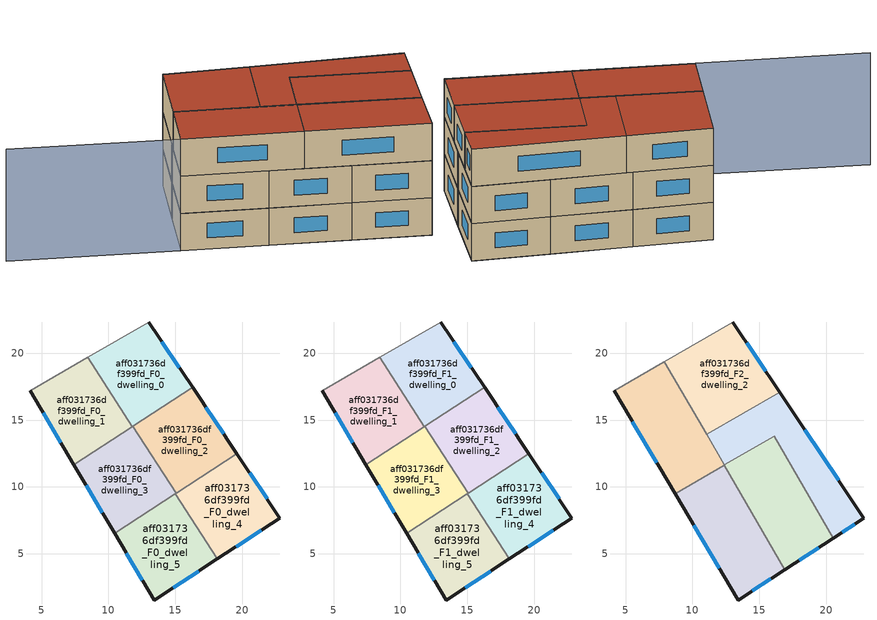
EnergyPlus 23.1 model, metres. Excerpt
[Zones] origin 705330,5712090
aff031736df399fd_F0_dwelling_0
 floor ground (EU_floor_Construction): 16.28,17.44 13.01,22.33 8.43,19.68 11.79,14.52 z0
 wall outside (EU_wall_Construction): 13.01,22.33 16.28,17.44 z0:3
 wall to aff031736df399fd_F0_dwelling_1 (EU_wall_Construction): 11.79,14.52 8.43,19.68 z0:3
 wall adiabatic (EU_wall_Construction): 8.43,19.68 13.01,22.33 z0:3
 wall to aff031736df399fd_F0_dwelling_2 (EU_wall_Construction): 16.28,17.44 11.81,14.53 z0:3
 wall to aff031736df399fd_F0_dwelling_3 (EU_wall_Construction): 11.81,14.53 11.79,14.52 z0:3
 window (EU_Window_Construction): 13.98,20.86 15.3,18.9 z0.9:2.1
aff031736df399fd_F0_dwelling_1
 floor ground (EU_floor_Construction): 11.79,14.52 8.43,19.68 4.14,17.19 7.41,11.67 z0
 wall outside (EU_wall_Construction): 7.41,11.67 4.14,17.19 z0:3
 wall adiabatic (EU_wall_Construction): 4.14,17.19 8.43,19.68 z0:3
 wall to aff031736df399fd_F0_dwelling_3 (EU_wall_Construction): 11.79,14.52 7.41,11.67 z0:3
 window (EU_Window_Construction): 6.43,13.32 5.12,15.54 z0.9:2.1
aff031736df399fd_F0_dwelling_2
 floor ground (EU_floor_Construction): 19.59,12.48 16.28,17.44 11.81,14.53 15.06,9.53 z0
 wall outside (EU_wall_Construction): 16.28,17.44 19.59,12.48 z0:3
 wall to aff031736df399fd_F0_dwelling_3 (EU_wall_Construction): 15.06,9.53 11.81,14.53 z0:3
 wall to aff031736df399fd_F0_dwelling_4 (EU_wall_Construction): 19.59,12.48 15.06,9.53 z0:3
 window (EU_Window_Construction): 17.27,15.95 18.6,13.97 z0.9:2.1
aff031736df399fd_F0_dwelling_3
 floor ground (EU_floor_Construction): 15.06,9.53 11.81,14.53 7.41,11.67 10.45,6.54 z0
 wall outside (EU_wall_Construction): 10.45,6.54 7.41,11.67 z0:3
 wall to aff031736df399fd_F0_dwelling_5 (EU_wall_Construction): 14.99,9.49 10.45,6.54 z0:3
 wall to aff031736df399fd_F0_dwelling_4 (EU_wall_Construction): 15.06,9.53 14.99,9.49 z0:3
 window (EU_Window_Construction): 9.54,8.07 8.32,10.13 z0.9:2.1
aff031736df399fd_F0_dwelling_4
 floor ground (EU_floor_Construction): 22.81,7.68 19.59,12.48 14.99,9.49 18.14,4.64 z0
 wall outside (EU_wall_Construction): 19.59,12.48 22.81,7.68 18.14,4.64 z0:3
 wall to aff031736df399fd_F0_dwelling_5 (EU_wall_Construction): 18.14,4.64 14.99,9.49 z0:3
 window (EU_Window_Construction): 21.41,6.77 19.54,5.55 / 20.56,11.04 21.85,9.12 z0.9:2.1
aff031736df399fd_F0_dwelling_5
 floor ground (EU_floor_Construction): 18.14,4.64 14.99,9.49 10.45,6.54 13.41,1.55 z0
 wall outside (EU_wall_Construction): 18.14,4.64 13.41,1.55 10.45,6.54 z0:3
 window (EU_Window_Construction): 16.73,3.71 14.83,2.47 / 12.52,3.04 11.34,5.04 z0.9:2.1
aff031736df399fd_F1_dwelling_0
 floor to aff031736df399fd_F0_dwelling_0 (EU_floor_Construction): 16.28,17.44 13.01,22.33 8.43,19.68 11.79,14.52 z3
 wall outside (EU_wall_Construction): 13.01,22.33 16.28,17.44 z3:6
 wall to aff031736df399fd_F1_dwelling_1 (EU_wall_Construction): 11.79,14.52 8.43,19.68 z3:6
 wall adiabatic (EU_wall_Construction): 8.43,19.68 13.01,22.33 z3:6
 wall to aff031736df399fd_F1_dwelling_2 (EU_wall_Construction): 16.28,17.44 11.81,14.53 z3:6
 wall to aff031736df399fd_F1_dwelling_3 (EU_wall_Construction): 11.81,14.53 11.79,14.52 z3:6
 window (EU_Window_Construction): 13.98,20.86 15.3,18.9 z3.9:5.1
aff031736df399fd_F1_dwelling_1
 floor to aff031736df399fd_F0_dwelling_1 (EU_floor_Construction): 11.79,14.52 8.43,19.68 4.14,17.19 7.41,11.67 z3
 wall outside (EU_wall_Construction): 7.41,11.67 4.14,17.19 z3:6
 wall adiabatic (EU_wall_Construction): 4.14,17.19 8.43,19.68 z3:6
 wall to aff031736df399fd_F1_dwelling_3 (EU_wall_Construction): 11.79,14.52 7.41,11.67 z3:6
 window (EU_Window_Construction): 6.43,13.32 5.12,15.54 z3.9:5.1
 ceiling adiabatic (EU_roof_Construction): 8.43,19.68 11.79,14.52 7.41,11.67 4.14,17.19 z6
aff031736df399fd_F1_dwelling_2
 floor to aff031736df399fd_F0_dwelling_2 (EU_floor_Construction): 19.59,12.48 16.28,17.44 11.81,14.53 15.06,9.53 z3
 wall outside (EU_wall_Construction): 16.28,17.44 19.59,12.48 z3:6
 wall to aff031736df399fd_F1_dwelling_3 (EU_wall_Construction): 15.06,9.53 11.81,14.53 z3:6
 wall to aff031736df399fd_F1_dwelling_4 (EU_wall_Construction): 19.59,12.48 15.06,9.53 z3:6
 window (EU_Window_Construction): 17.27,15.95 18.6,13.97 z3.9:5.1
 ceiling adiabatic (EU_roof_Construction): 16.51,17.09 19.59,12.48 17.6,11.19 16.09,13.8 13.32,12.2 11.89,14.41 z6
aff031736df399fd_F1_dwelling_3
 floor to aff031736df399fd_F0_dwelling_3 (EU_floor_Construction): 15.06,9.53 11.81,14.53 7.41,11.67 10.45,6.54 z3
 wall outside (EU_wall_Construction): 10.45,6.54 7.41,11.67 z3:6
 wall to aff031736df399fd_F1_dwelling_5 (EU_wall_Construction): 14.99,9.49 10.45,6.54 z3:6
 wall to aff031736df399fd_F1_dwelling_4 (EU_wall_Construction): 15.06,9.53 14.99,9.49 z3:6
 window (EU_Window_Construction): 9.54,8.07 8.32,10.13 z3.9:5.1
 ceiling adiabatic (EU_roof_Construction): 11.89,14.41 13.32,12.2 12.37,11.65 11.05,13.93 z6
aff031736df399fd_F1_dwelling_4
 floor to aff031736df399fd_F0_dwelling_4 (EU_floor_Construction): 22.81,7.68 19.59,12.48 14.99,9.49 18.14,4.64 z3
 wall outside (EU_wall_Construction): 19.59,12.48 22.81,7.68 18.14,4.64 z3:6
 wall to aff031736df399fd_F1_dwelling_5 (EU_wall_Construction): 18.14,4.64 14.99,9.49 z3:6
 window (EU_Window_Construction): 21.41,6.77 19.54,5.55 / 20.56,11.04 21.85,9.12 z3.9:5.1
aff031736df399fd_F1_dwelling_5
 floor to aff031736df399fd_F0_dwelling_5 (EU_floor_Construction): 18.14,4.64 14.99,9.49 10.45,6.54 13.41,1.55 z3
 wall outside (EU_wall_Construction): 18.14,4.64 13.41,1.55 10.45,6.54 z3:6
 window (EU_Window_Construction): 16.73,3.71 14.83,2.47 / 12.52,3.04 11.34,5.04 z3.9:5.1
aff031736df399fd_F2_dwelling_0
 floor adiabatic (EU_floor_Construction): 11,14 7.9,19.37 4.14,17.19 7.41,11.67 z6
 floor to aff031736df399fd_F1_dwelling_3 (EU_floor_Construction): 12.37,11.63 11,14 7.41,11.67 8.69,9.5 z6
 wall outside (EU_wall_Construction): 8.69,9.5 4.14,17.19 z6:9
 wall to aff031736df399fd_F2_dwelling_1 (EU_wall_Construction): 12.38,11.63 8.69,9.5 z6:9
 wall adiabatic (EU_wall_Construction): 4.14,17.19 7.9,19.37 z6:9
 wall to aff031736df399fd_F2_dwelling_2 (EU_wall_Construction): 7.9,19.37 11.05,13.93 z6:9
 wall to aff031736df399fd_F2_dwelling_4 (EU_wall_Construction): 11.05,13.93 12.37,11.65 z6:9
 wall to aff031736df399fd_F2_dwelling_3 (EU_wall_Construction): 12.37,11.65 12.37,11.63 z6:9
 window (EU_Window_Construction): 7.33,11.81 5.5,14.89 z6.9:8.1
 roof outside (EU_roof_Construction): 7.9,19.37 12.38,11.63 8.69,9.5 4.14,17.19 z9
aff031736df399fd_F2_dwelling_1
 floor to aff031736df399fd_F1_dwelling_5 (EU_floor_Construction): 16.9,3.82 13.99,8.84 10.45,6.54 13.41,1.55 z6
 floor to aff031736df399fd_F1_dwelling_3 (EU_floor_Construction): 13.99,8.84 12.37,11.63 8.69,9.5 10.45,6.54 z6
 wall outside (EU_wall_Construction): 16.9,3.82 13.41,1.55 8.69,9.5 z6:9
 wall to aff031736df399fd_F2_dwelling_3 (EU_wall_Construction): 12.38,11.63 16.9,3.82 z6:9
 window (EU_Window_Construction): 12,3.93 10.11,7.12 / 15.85,3.14 14.45,2.23 z6.9:8.1
 roof outside (EU_roof_Construction): 12.38,11.63 16.9,3.82 13.41,1.55 8.69,9.5 z9
aff031736df399fd_F2_dwelling_2
 floor to aff031736df399fd_F1_dwelling_0 (EU_floor_Construction): 16.28,17.44 13.01,22.33 8.43,19.68 11.79,14.52 z6
 floor to aff031736df399fd_F1_dwelling_2 (EU_floor_Construction): 16.51,17.09 16.28,17.44 11.81,14.53 11.89,14.41 z6
 floor to aff031736df399fd_F1_dwelling_3 (EU_floor_Construction): 11.89,14.41 11.81,14.53 11,14 11.05,13.93 z6
 floor adiabatic (EU_floor_Construction): 16.28,17.44 11.79,14.52 8.43,19.68 7.9,19.37 11.05,13.93 11,14 z6
 wall outside (EU_wall_Construction): 13.01,22.33 16.51,17.09 z6:9
 wall to aff031736df399fd_F2_dwelling_4 (EU_wall_Construction): 16.51,17.09 11.05,13.93 z6:9
 wall adiabatic (EU_wall_Construction): 7.9,19.37 13.01,22.33 z6:9
 window (EU_Window_Construction): 14.05,20.76 15.46,18.66 z6.9:8.1
 roof outside (EU_roof_Construction): 13.01,22.33 16.51,17.09 11.05,13.93 7.9,19.37 z9
aff031736df399fd_F2_dwelling_3
 floor to aff031736df399fd_F1_dwelling_3 (EU_floor_Construction): 15.06,9.53 13.32,12.2 12.37,11.65 13.99,8.84 z6
 floor to aff031736df399fd_F1_dwelling_4 (EU_floor_Construction): 20.51,6.18 17.6,11.19 15.06,9.53 14.99,9.49 18.14,4.64 z6
 floor to aff031736df399fd_F1_dwelling_5 (EU_floor_Construction): 18.14,4.64 14.99,9.49 13.99,8.84 16.9,3.82 z6
 floor to aff031736df399fd_F1_dwelling_2 (EU_floor_Construction): 17.6,11.19 16.09,13.8 13.32,12.2 15.06,9.53 z6
 wall outside (EU_wall_Construction): 20.51,6.18 16.9,3.82 z6:9
 wall to aff031736df399fd_F2_dwelling_4 (EU_wall_Construction): 12.37,11.65 16.09,13.8 20.51,6.18 z6:9
 window (EU_Window_Construction): 19.42,5.47 17.98,4.53 z6.9:8.1
 roof outside (EU_roof_Construction): 16.09,13.8 20.51,6.18 16.9,3.82 12.37,11.65 z9
aff031736df399fd_F2_dwelling_4
 floor to aff031736df399fd_F1_dwelling_4 (EU_floor_Construction): 22.81,7.68 19.59,12.48 17.6,11.19 20.51,6.18 z6
 floor adiabatic (EU_floor_Construction): 19.59,12.48 16.51,17.09 11.05,13.93 12.37,11.65 16.09,13.8 17.6,11.19 z6
 wall outside (EU_wall_Construction): 16.51,17.09 22.81,7.68 20.51,6.18 z6:9
 window (EU_Window_Construction): 18.4,14.27 20.92,10.49 / 22.12,7.23 21.2,6.63 z6.9:8.1
 roof outside (EU_roof_Construction): 16.51,17.09 22.81,7.68 20.51,6.18 16.09,13.8 12.37,11.65 11.05,13.93 z9
shading: 13.01,22.33 4.15,17.17 / 4.15,17.17 -2.21,28.1 z0:9
[Building]
EU S2 Campaign: North Axis=0; Terrain=City; Solar Distribution=FullExterior
[Site:Location]
London: Latitude=51.5; Longitude=-0.5; Time Zone=0; Elevation=25
[SizingPeriod:WeatherFileDays]
AnnualSizingPeriod: Begin Month=1; Begin Day of Month=1; End Month=12; End Day of Month=31; Day of Week for Start Day=Monday; Use Weather File Daylight Saving Period=No; Use Weather File Rain and Snow Indicators=No
[MATERIAL]
EU_InternalMass_Material: Roughness=MediumRough; Thickness=0.1; Conductivity=1; Density=1800; Specific Heat=900; Thermal Absorptance=0.9; Solar Absorptance=0.7; Visible Absorptance=0.7
[MATERIAL:NOMASS] Roughness=MediumRough; Thermal Absorptance=0.9; Solar Absorptance=0.7; Visible Absorptance=0.7
Name | Thermal Resistance
EU_wall_NoMass | 1.04674
EU_roof_NoMass | 4.32442
EU_floor_NoMass | 2.04616
[WINDOWMATERIAL:SIMPLEGLAZINGSYSTEM]
EU_Window_SimpleGlazing: UFactor=4.25843; Solar Heat Gain Coefficient=0.85; Visible Transmittance=0.85
[CONSTRUCTION]
EU_wall_Construction: EU_wall_NoMass
EU_roof_Construction: EU_roof_NoMass
EU_floor_Construction: EU_floor_NoMass
EU_InternalMass_Construction: EU_InternalMass_Material
EU_Window_Construction: EU_Window_SimpleGlazing
[ZONE] Type=1; Multiplier=1; Ceiling Height=autocalculate; Floor Area=autocalculate; Part of Total Floor Area=Yes
Name | Volume
aff031736df399fd_F0_dwelling_0; aff031736df399fd_F1_dwelling_0 | 95.9963
aff031736df399fd_F2_dwelling_0; aff031736df399fd_F2_dwelling_3 | 115.206
aff031736df399fd_F0_dwelling_1; aff031736df399fd_F1_dwelling_1 | 96.0132
aff031736df399fd_F2_dwelling_1 | 115.208
aff031736df399fd_F0_dwelling_2; aff031736df399fd_F1_dwelling_2 | 96.0117
aff031736df399fd_F2_dwelling_2 | 115.205
aff031736df399fd_F0_dwelling_3; aff031736df399fd_F1_dwelling_3 | 96.0103
aff031736df399fd_F0_dwelling_4; aff031736df399fd_F1_dwelling_4 | 96.0154
aff031736df399fd_F2_dwelling_4 | 115.203
aff031736df399fd_F0_dwelling_5; aff031736df399fd_F1_dwelling_5 | 96.0044
[INTERNALMASS] Construction=EU_InternalMass_Construction
Name | Zone or ZoneList | Surface Area
aff031736df399fd_F0_dwelling_0_EU_InternalMass | aff031736df399fd_F0_dwelling_0 | 31.9991
aff031736df399fd_F0_dwelling_1_EU_InternalMass | aff031736df399fd_F0_dwelling_1 | 32.0041
aff031736df399fd_F0_dwelling_2_EU_InternalMass | aff031736df399fd_F0_dwelling_2 | 32.0029
aff031736df399fd_F0_dwelling_3_EU_InternalMass | aff031736df399fd_F0_dwelling_3 | 32.0046
aff031736df399fd_F0_dwelling_4_EU_InternalMass | aff031736df399fd_F0_dwelling_4 | 32.0043
aff031736df399fd_F0_dwelling_5_EU_InternalMass | aff031736df399fd_F0_dwelling_5 | 32.0032
aff031736df399fd_F1_dwelling_0_EU_InternalMass | aff031736df399fd_F1_dwelling_0 | 31.9991
aff031736df399fd_F1_dwelling_1_EU_InternalMass | aff031736df399fd_F1_dwelling_1 | 32.0041
aff031736df399fd_F1_dwelling_2_EU_InternalMass | aff031736df399fd_F1_dwelling_2 | 32.0029
aff031736df399fd_F1_dwelling_3_EU_InternalMass | aff031736df399fd_F1_dwelling_3 | 32.0046
aff031736df399fd_F1_dwelling_4_EU_InternalMass | aff031736df399fd_F1_dwelling_4 | 32.0043
aff031736df399fd_F1_dwelling_5_EU_InternalMass | aff031736df399fd_F1_dwelling_5 | 32.0032
aff031736df399fd_F2_dwelling_0_EU_InternalMass | aff031736df399fd_F2_dwelling_0 | 38.4038
aff031736df399fd_F2_dwelling_1_EU_InternalMass | aff031736df399fd_F2_dwelling_1 | 38.4027
aff031736df399fd_F2_dwelling_2_EU_InternalMass | aff031736df399fd_F2_dwelling_2 | 38.4018
aff031736df399fd_F2_dwelling_3_EU_InternalMass | aff031736df399fd_F2_dwelling_3 | 38.4031
aff031736df399fd_F2_dwelling_4_EU_InternalMass | aff031736df399fd_F2_dwelling_4 | 38.4012
[OTHEREQUIPMENT] Fuel Type=Electricity; Design Level Calculation Method=Watts/Area; Power per Zone Floor Area=1; Fraction Latent=0; Fraction Radiant=0; Fraction Lost=0; Carbon Dioxide Generation Rate=0; EndUse Subcategory=EU_Step8_InternalGains
Name | Zone or ZoneList or Space or SpaceList | Schedule
EU_Step8_InternalGain_aff031736df399fd_F0_dwelling_0_f000 | aff031736df399fd_F0_dwelling_0 | EU_Step8_GainSchedule_aff031736df399fd_F0_dwelling_0_f000
EU_Step8_InternalGain_aff031736df399fd_F0_dwelling_1_f000 | aff031736df399fd_F0_dwelling_1 | EU_Step8_GainSchedule_aff031736df399fd_F0_dwelling_1_f000
EU_Step8_InternalGain_aff031736df399fd_F0_dwelling_2_f000 | aff031736df399fd_F0_dwelling_2 | EU_Step8_GainSchedule_aff031736df399fd_F0_dwelling_2_f000
EU_Step8_InternalGain_aff031736df399fd_F0_dwelling_3_f000 | aff031736df399fd_F0_dwelling_3 | EU_Step8_GainSchedule_aff031736df399fd_F0_dwelling_3_f000
EU_Step8_InternalGain_aff031736df399fd_F0_dwelling_4_f000 | aff031736df399fd_F0_dwelling_4 | EU_Step8_GainSchedule_aff031736df399fd_F0_dwelling_4_f000
EU_Step8_InternalGain_aff031736df399fd_F0_dwelling_5_f000 | aff031736df399fd_F0_dwelling_5 | EU_Step8_GainSchedule_aff031736df399fd_F0_dwelling_5_f000
EU_Step8_InternalGain_aff031736df399fd_F1_dwelling_0_f000 | aff031736df399fd_F1_dwelling_0 | EU_Step8_GainSchedule_aff031736df399fd_F1_dwelling_0_f000
EU_Step8_InternalGain_aff031736df399fd_F1_dwelling_1_f000 | aff031736df399fd_F1_dwelling_1 | EU_Step8_GainSchedule_aff031736df399fd_F1_dwelling_1_f000
EU_Step8_InternalGain_aff031736df399fd_F1_dwelling_2_f000 | aff031736df399fd_F1_dwelling_2 | EU_Step8_GainSchedule_aff031736df399fd_F1_dwelling_2_f000
EU_Step8_InternalGain_aff031736df399fd_F1_dwelling_3_f000 | aff031736df399fd_F1_dwelling_3 | EU_Step8_GainSchedule_aff031736df399fd_F1_dwelling_3_f000
EU_Step8_InternalGain_aff031736df399fd_F1_dwelling_4_f000 | aff031736df399fd_F1_dwelling_4 | EU_Step8_GainSchedule_aff031736df399fd_F1_dwelling_4_f000
EU_Step8_InternalGain_aff031736df399fd_F1_dwelling_5_f000 | aff031736df399fd_F1_dwelling_5 | EU_Step8_GainSchedule_aff031736df399fd_F1_dwelling_5_f000
EU_Step8_InternalGain_aff031736df399fd_F2_dwelling_0_f000 | aff031736df399fd_F2_dwelling_0 | EU_Step8_GainSchedule_aff031736df399fd_F2_dwelling_0_f000
EU_Step8_InternalGain_aff031736df399fd_F2_dwelling_1_f000 | aff031736df399fd_F2_dwelling_1 | EU_Step8_GainSchedule_aff031736df399fd_F2_dwelling_1_f000
EU_Step8_InternalGain_aff031736df399fd_F2_dwelling_2_f000 | aff031736df399fd_F2_dwelling_2 | EU_Step8_GainSchedule_aff031736df399fd_F2_dwelling_2_f000
EU_Step8_InternalGain_aff031736df399fd_F2_dwelling_3_f000 | aff031736df399fd_F2_dwelling_3 | EU_Step8_GainSchedule_aff031736df399fd_F2_dwelling_3_f000
EU_Step8_InternalGain_aff031736df399fd_F2_dwelling_4_f000 | aff031736df399fd_F2_dwelling_4 | EU_Step8_GainSchedule_aff031736df399fd_F2_dwelling_4_f000
[ZONEVENTILATION:DESIGNFLOWRATE] Schedule=EU_AlwaysOn; Design Flow Rate Calculation Method=AirChanges/Hour; Air Changes per Hour=0.488719; Ventilation Type=Natural; Fan Pressure Rise=0; Fan Total Efficiency=1; Constant Term Coefficient=1; Temperature Term Coefficient=0; Velocity Term Coefficient=0; Velocity Squared Term Coefficient=0; Minimum Indoor Temperature=-100; Maximum Indoor Temperature=100; Delta Temperature=-100; Minimum Outdoor Temperature=-100; Maximum Outdoor Temperature=100; Maximum Wind Speed=40
Name | Zone or ZoneList or Space or SpaceList
EU_ConstantAir_aff031736df399fd_F0_dwelling_0 | aff031736df399fd_F0_dwelling_0
EU_ConstantAir_aff031736df399fd_F0_dwelling_1 | aff031736df399fd_F0_dwelling_1
EU_ConstantAir_aff031736df399fd_F0_dwelling_2 | aff031736df399fd_F0_dwelling_2
EU_ConstantAir_aff031736df399fd_F0_dwelling_3 | aff031736df399fd_F0_dwelling_3
EU_ConstantAir_aff031736df399fd_F0_dwelling_4 | aff031736df399fd_F0_dwelling_4
EU_ConstantAir_aff031736df399fd_F0_dwelling_5 | aff031736df399fd_F0_dwelling_5
EU_ConstantAir_aff031736df399fd_F1_dwelling_0 | aff031736df399fd_F1_dwelling_0
EU_ConstantAir_aff031736df399fd_F1_dwelling_1 | aff031736df399fd_F1_dwelling_1
EU_ConstantAir_aff031736df399fd_F1_dwelling_2 | aff031736df399fd_F1_dwelling_2
EU_ConstantAir_aff031736df399fd_F1_dwelling_3 | aff031736df399fd_F1_dwelling_3
EU_ConstantAir_aff031736df399fd_F1_dwelling_4 | aff031736df399fd_F1_dwelling_4
EU_ConstantAir_aff031736df399fd_F1_dwelling_5 | aff031736df399fd_F1_dwelling_5
EU_ConstantAir_aff031736df399fd_F2_dwelling_0 | aff031736df399fd_F2_dwelling_0
EU_ConstantAir_aff031736df399fd_F2_dwelling_1 | aff031736df399fd_F2_dwelling_1
EU_ConstantAir_aff031736df399fd_F2_dwelling_2 | aff031736df399fd_F2_dwelling_2
EU_ConstantAir_aff031736df399fd_F2_dwelling_3 | aff031736df399fd_F2_dwelling_3
EU_ConstantAir_aff031736df399fd_F2_dwelling_4 | aff031736df399fd_F2_dwelling_4
[HVACTEMPLATE:THERMOSTAT] Constant Heating Setpoint=20; Constant Cooling Setpoint=50
EU_HeatOnly_aff031736df399fd_F0_dwelling_0; EU_HeatOnly_aff031736df399fd_F0_dwelling_1; EU_HeatOnly_aff031736df399fd_F0_dwelling_2; EU_HeatOnly_aff031736df399fd_F0_dwelling_3; EU_HeatOnly_aff031736df399fd_F0_dwelling_4; EU_HeatOnly_aff031736df399fd_F0_dwelling_5; EU_HeatOnly_aff031736df399fd_F1_dwelling_0; EU_HeatOnly_aff031736df399fd_F1_dwelling_1; EU_HeatOnly_aff031736df399fd_F1_dwelling_2; EU_HeatOnly_aff031736df399fd_F1_dwelling_3; EU_HeatOnly_aff031736df399fd_F1_dwelling_4; EU_HeatOnly_aff031736df399fd_F1_dwelling_5; EU_HeatOnly_aff031736df399fd_F2_dwelling_0; EU_HeatOnly_aff031736df399fd_F2_dwelling_1; EU_HeatOnly_aff031736df399fd_F2_dwelling_2; EU_HeatOnly_aff031736df399fd_F2_dwelling_3; EU_HeatOnly_aff031736df399fd_F2_dwelling_4
[HVACTEMPLATE:ZONE:IDEALLOADSAIRSYSTEM] System Availability Schedule=EU_AlwaysOn; Maximum Heating Supply Air Temperature=50; Minimum Cooling Supply Air Temperature=13; Maximum Heating Supply Air Humidity Ratio=0.0156; Minimum Cooling Supply Air Humidity Ratio=0.0077; Heating Limit=NoLimit; Cooling Limit=NoLimit; Heating Availability Schedule=EU_AlwaysOn; Cooling Availability Schedule=EU_CoolingOff; Dehumidification Control Type=ConstantSensibleHeatRatio; Cooling Sensible Heat Ratio=0.7; Dehumidification Setpoint=60; Humidification Control Type=None; Humidification Setpoint=30; Outdoor Air Method=None; Outdoor Air Flow Rate per Person=0.00944; Outdoor Air Flow Rate per Zone Floor Area=0; Outdoor Air Flow Rate per Zone=0; Demand Controlled Ventilation Type=None; Outdoor Air Economizer Type=NoEconomizer; Heat Recovery Type=None; Sensible Heat Recovery Effectiveness=0.7; Latent Heat Recovery Effectiveness=0.65
Name | Template Thermostat
aff031736df399fd_F0_dwelling_0 | EU_HeatOnly_aff031736df399fd_F0_dwelling_0
aff031736df399fd_F0_dwelling_1 | EU_HeatOnly_aff031736df399fd_F0_dwelling_1
aff031736df399fd_F0_dwelling_2 | EU_HeatOnly_aff031736df399fd_F0_dwelling_2
aff031736df399fd_F0_dwelling_3 | EU_HeatOnly_aff031736df399fd_F0_dwelling_3
aff031736df399fd_F0_dwelling_4 | EU_HeatOnly_aff031736df399fd_F0_dwelling_4
aff031736df399fd_F0_dwelling_5 | EU_HeatOnly_aff031736df399fd_F0_dwelling_5
aff031736df399fd_F1_dwelling_0 | EU_HeatOnly_aff031736df399fd_F1_dwelling_0
aff031736df399fd_F1_dwelling_1 | EU_HeatOnly_aff031736df399fd_F1_dwelling_1
aff031736df399fd_F1_dwelling_2 | EU_HeatOnly_aff031736df399fd_F1_dwelling_2
aff031736df399fd_F1_dwelling_3 | EU_HeatOnly_aff031736df399fd_F1_dwelling_3
aff031736df399fd_F1_dwelling_4 | EU_HeatOnly_aff031736df399fd_F1_dwelling_4
aff031736df399fd_F1_dwelling_5 | EU_HeatOnly_aff031736df399fd_F1_dwelling_5
aff031736df399fd_F2_dwelling_0 | EU_HeatOnly_aff031736df399fd_F2_dwelling_0
aff031736df399fd_F2_dwelling_1 | EU_HeatOnly_aff031736df399fd_F2_dwelling_1
aff031736df399fd_F2_dwelling_2 | EU_HeatOnly_aff031736df399fd_F2_dwelling_2
aff031736df399fd_F2_dwelling_3 | EU_HeatOnly_aff031736df399fd_F2_dwelling_3
aff031736df399fd_F2_dwelling_4 | EU_HeatOnly_aff031736df399fd_F2_dwelling_4
[SIZING:ZONE] Zone Cooling Design Supply Air Temperature Input Method=SupplyAirTemperature; Zone Cooling Design Supply Air Temperature=13; Zone Heating Design Supply Air Temperature Input Method=SupplyAirTemperature; Zone Heating Design Supply Air Temperature=50; Zone Cooling Design Supply Air Humidity Ratio=0.008; Zone Heating Design Supply Air Humidity Ratio=0.008; Cooling Design Air Flow Method=DesignDay; Cooling Design Air Flow Rate=0; Cooling Minimum Air Flow per Zone Floor Area=0.000762; Cooling Minimum Air Flow=0; Cooling Minimum Air Flow Fraction=0.2; Heating Design Air Flow Method=DesignDay; Heating Design Air Flow Rate=0; Heating Maximum Air Flow per Zone Floor Area=0.002032; Heating Maximum Air Flow=0.141576; Heating Maximum Air Flow Fraction=0.3; Account for Dedicated Outdoor Air System=No; Dedicated Outdoor Air System Control Strategy=NeutralSupplyAir; Dedicated Outdoor Air Low Setpoint Temperature for Design=autosize; Dedicated Outdoor Air High Setpoint Temperature for Design=autosize; Zone Load Sizing Method=Sensible Load Only No Latent Load; Zone Latent Cooling Design Supply Air Humidity Ratio Input Method=HumidityRatioDifference; Zone Cooling Design Supply Air Humidity Ratio Difference=0.005; Zone Latent Heating Design Supply Air Humidity Ratio Input Method=HumidityRatioDifference; Zone Humidification Design Supply Air Humidity Ratio Difference=0.005
aff031736df399fd_F0_dwelling_0; aff031736df399fd_F0_dwelling_1; aff031736df399fd_F0_dwelling_2; aff031736df399fd_F0_dwelling_3; aff031736df399fd_F0_dwelling_4; aff031736df399fd_F0_dwelling_5; aff031736df399fd_F1_dwelling_0; aff031736df399fd_F1_dwelling_1; aff031736df399fd_F1_dwelling_2; aff031736df399fd_F1_dwelling_3; aff031736df399fd_F1_dwelling_4; aff031736df399fd_F1_dwelling_5; aff031736df399fd_F2_dwelling_0; aff031736df399fd_F2_dwelling_1; aff031736df399fd_F2_dwelling_2; aff031736df399fd_F2_dwelling_3; aff031736df399fd_F2_dwelling_4
[SCHEDULE:CONSTANT]
Name | Hourly Value
EU_AlwaysOn | 1
EU_CoolingOff | 0
[SCHEDULE:FILE] Column Number=1; Rows to Skip at Top=0; Number of Hours of Data=8760; Column Separator=Comma; Interpolate to Timestep=No; Minutes per Item=60; Adjust Schedule for Daylight Savings=Yes
Name | File
EU_Step8_GainSchedule_aff031736df399fd_F0_dwelling_0_f000 | ../../schedules/aff031736df399fd/aff031736df399fd_F0_dwelling_0_f000_gain.csv
EU_Step8_GainSchedule_aff031736df399fd_F0_dwelling_1_f000 | ../../schedules/aff031736df399fd/aff031736df399fd_F0_dwelling_1_f000_gain.csv
EU_Step8_GainSchedule_aff031736df399fd_F0_dwelling_2_f000 | ../../schedules/aff031736df399fd/aff031736df399fd_F0_dwelling_2_f000_gain.csv
EU_Step8_GainSchedule_aff031736df399fd_F0_dwelling_3_f000 | ../../schedules/aff031736df399fd/aff031736df399fd_F0_dwelling_3_f000_gain.csv
EU_Step8_GainSchedule_aff031736df399fd_F0_dwelling_4_f000 | ../../schedules/aff031736df399fd/aff031736df399fd_F0_dwelling_4_f000_gain.csv
EU_Step8_GainSchedule_aff031736df399fd_F0_dwelling_5_f000 | ../../schedules/aff031736df399fd/aff031736df399fd_F0_dwelling_5_f000_gain.csv
EU_Step8_GainSchedule_aff031736df399fd_F1_dwelling_0_f000 | ../../schedules/aff031736df399fd/aff031736df399fd_F1_dwelling_0_f000_gain.csv
EU_Step8_GainSchedule_aff031736df399fd_F1_dwelling_1_f000 | ../../schedules/aff031736df399fd/aff031736df399fd_F1_dwelling_1_f000_gain.csv
EU_Step8_GainSchedule_aff031736df399fd_F1_dwelling_2_f000 | ../../schedules/aff031736df399fd/aff031736df399fd_F1_dwelling_2_f000_gain.csv
EU_Step8_GainSchedule_aff031736df399fd_F1_dwelling_3_f000 | ../../schedules/aff031736df399fd/aff031736df399fd_F1_dwelling_3_f000_gain.csv
EU_Step8_GainSchedule_aff031736df399fd_F1_dwelling_4_f000 | ../../schedules/aff031736df399fd/aff031736df399fd_F1_dwelling_4_f000_gain.csv
EU_Step8_GainSchedule_aff031736df399fd_F1_dwelling_5_f000 | ../../schedules/aff031736df399fd/aff031736df399fd_F1_dwelling_5_f000_gain.csv
EU_Step8_GainSchedule_aff031736df399fd_F2_dwelling_0_f000 | ../../schedules/aff031736df399fd/aff031736df399fd_F2_dwelling_0_f000_gain.csv
EU_Step8_GainSchedule_aff031736df399fd_F2_dwelling_1_f000 | ../../schedules/aff031736df399fd/aff031736df399fd_F2_dwelling_1_f000_gain.csv
EU_Step8_GainSchedule_aff031736df399fd_F2_dwelling_2_f000 | ../../schedules/aff031736df399fd/aff031736df399fd_F2_dwelling_2_f000_gain.csv
EU_Step8_GainSchedule_aff031736df399fd_F2_dwelling_3_f000 | ../../schedules/aff031736df399fd/aff031736df399fd_F2_dwelling_3_f000_gain.csv
EU_Step8_GainSchedule_aff031736df399fd_F2_dwelling_4_f000 | ../../schedules/aff031736df399fd/aff031736df399fd_F2_dwelling_4_f000_gain.csv
